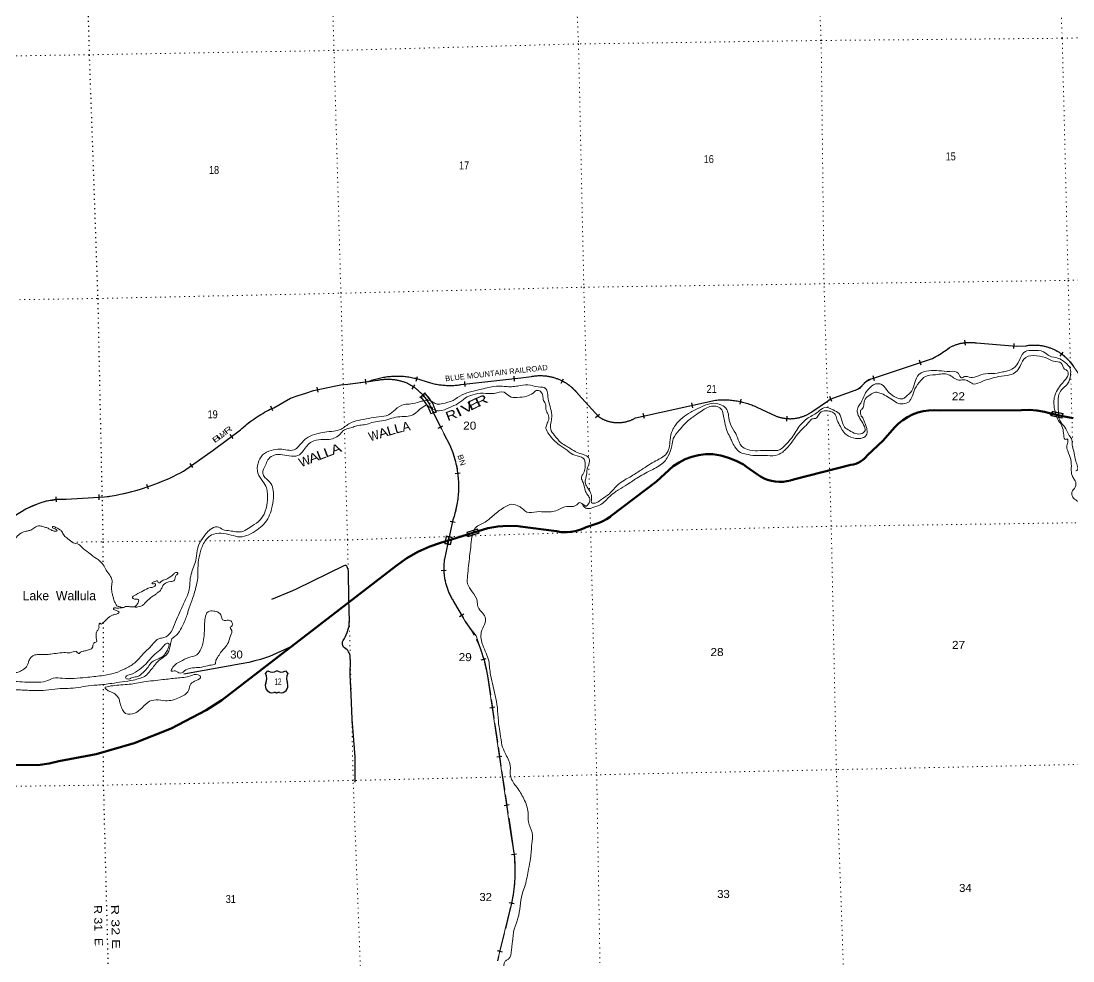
# Model space of a CAD drawing. Header units: feet. Extents: x 505285 to 763886, y -543582 to -353855.
# Drawn here: x 540899 to 563900, y -527841 to -507290 of the extents above; entities that cross this region are included whole.
import ezdxf
from ezdxf.enums import TextEntityAlignment as Align

# ---------------------------------------------------------------- set-up
doc = ezdxf.new("R2010")
doc.units = ezdxf.units.FT
doc.header["$LTSCALE"] = 70
doc.header["$PDMODE"] = 32
doc.header["$PDSIZE"] = 35
doc.linetypes.add('DOTTED', pattern=[1.5, 0.3, -1.2])
doc.linetypes.add('LONG_DASHED', pattern=[7.5, 6, -1.5])
for name, color, linetype, lineweight in [('16', 7, 'Continuous', 25), ('20', 7, 'Continuous', 70), ('29', 7, 'Continuous', 25), ('34', 7, 'Continuous', 25), ('39', 7, 'Continuous', 13), ('57', 7, 'Continuous', 13), ('6', 7, 'DOTTED', 25), ('63', 7, 'Continuous', 25), ('7', 7, 'DOTTED', 13)]:
    doc.layers.add(name, color=color, linetype=linetype, lineweight=lineweight)
doc.layers.add('41', color=7, linetype='Continuous')
doc.layers.add('55', color=7, linetype='Continuous')

msp = doc.modelspace()

# ---------------------------------------------------------------- linework, layer by layer
at = {"layer": '16'}
for p, q in [((546244.86, -521558.44), (546296.17, -521499.68)), ((546487.93, -521493.71), (546487.65, -521493.91)), ((546680.02, -521499.59), (546731.41, -521558.44))]:
    msp.add_line(p, q, dxfattribs=at)
for centre, radius, start, end in [((546051.88, -521669.07), 222.05, 332.97043, 29.75871), ((546387.25, -521342.02), 182.07, 239.97227, 303.45418), ((546589.03, -521342.52), 181.52, 236.33975, 300.08743), ((546589.02, -521342.02), 182.07, 236.54582, 236.59441), ((546924.38, -521669.07), 222.05, 150.24129, 207.02957), ((546391.07, -521823.97), 151.42, 159.09177, 283.81923), ((546585.19, -521823.97), 151.42, 256.18077, 20.90823)]:
    msp.add_arc(centre, radius, start, end, dxfattribs=at)
for centre, major_axis, start_param, end_param in [((546446.41, -522022.79), (-19.56, 51.67), 4.95877769, 6.28318531), ((546529.86, -522022.79), (19.56, 51.67), 0, 1.32637542)]:
    msp.add_ellipse(centre, major_axis=major_axis, ratio=0.929097, start_param=start_param, end_param=end_param, dxfattribs=at)
at = {"layer": '20'}
msp.add_lwpolyline([(540683.4, -523553.87), (541266, -523559.05), (541516.86, -523523.91), (541728, -523473.05), (542542, -523317.05), (543375.85, -523081.08), (544180.46, -522759.24), (544947.03, -522355.06), (545287, -522141.05), (549103, -519203.05), (549332.98, -519035.68), (549579.2, -518893.27), (549838.95, -518777.38), (550074, -518699.05), (550314.79, -518623.77), (550896, -518442.05), (551108.47, -518380.7), (551326.19, -518341.89), (551546.77, -518326.05), (551767.79, -518333.36), (551816, -518338.05), (552606, -518447.05), (552708.5, -518462.24), (552812.02, -518466.64), (552915.44, -518460.19), (553017.62, -518442.97), (553117.44, -518415.17), (553213.8, -518377.08), (553257, -518356.05), (553537, -518259.05), (553621.98, -518224.79), (553702.91, -518181.83), (553778.9, -518130.66), (553804, -518111.05), (554794, -517355.05), (555159, -517019.05), (555287.78, -516938.75), (555424.24, -516872.34), (555566.9, -516820.57), (555714.19, -516783.99), (555864.49, -516763.01), (556016.16, -516757.86), (556025, -516758.05), (556200.26, -516789.3), (556371.3, -516838.71), (556536.23, -516905.72), (556693.26, -516989.61), (556763, -517034.05), (556999, -517202.05), (557069.65, -517249.94), (557144.93, -517290.18), (557223.99, -517322.34), (557305.99, -517346.05), (557390.01, -517361.07), (557475.14, -517367.22), (557560.45, -517364.43), (557645, -517352.75), (557727.87, -517332.29), (557738, -517328.95), (557771.81, -517317.81), (557788, -517313.68), (559046, -516993.05), (559100.61, -516983.51), (559153.93, -516968.32), (559205.37, -516947.63), (559254.37, -516921.69), (559300.38, -516890.76), (559342.91, -516855.19), (559381.49, -516815.38), (559403, -516789.05), (559749, -516462.05), (560000, -516177.05), (560086.74, -516091.39), (560181.96, -516015.27), (560284.62, -515949.51), (560393.58, -515894.85), (560507.66, -515851.88), (560625.61, -515821.07), (560746.14, -515802.75), (560867.91, -515797.14), (560978, -515803.05), (562772, -515799.05), (562940.5, -515794.1), (563108.59, -515806.8), (563274.44, -515836.99), (563384, -515867.05), (563674.7, -515926.62), (563907.76, -515974.38)], dxfattribs=at)
at = {"layer": '29'}
for points in [[(546381, -519934.05), (546843, -519744.05), (546925, -519707.05), (547965.45, -519193.19), (547989, -519186.05), (548010.01, -519189.14), (548026.21, -519213.45), (548048, -519275.05), (548050.51, -519326.9), (548059, -519918.05), (548075, -520417.05)], [(548098.1, -521248.55), (548093.56, -521176.12), (548085.95, -521135.09), (548075.33, -521102.17), (548063.18, -521080.9), (548045.97, -521055.57), (548029.25, -521039.87), (547968.5, -520997.33), (547951.29, -520978.08), (547936.09, -520944.65), (547929.01, -520922.36), (547926.98, -520902.1), (547926.98, -520882.85), (547930.02, -520865.64), (547942.17, -520837.27), (547972.55, -520788.65), (547987.74, -520762.31), (548029.25, -520658.99), (548061.15, -520565.28), (548071.78, -520519.2), (548075.32, -520482.22), (548075, -520417.05)], [(546795, -520976.05), (546331.19, -521180.68), (546248.16, -521211.06), (546134.75, -521249.56), (546013.24, -521279.94), (545879.59, -521312.37), (545709.48, -521344.77), (544457.96, -521567.63)], [(548098.1, -521248.55), (548091, -521589.05), (548113, -522014.05), (548133, -522552.05), (548197, -523377.05), (548195, -523932.05)]]:
    msp.add_lwpolyline(points, dxfattribs=at)
at = {"layer": '34'}
for p, q in [((561550.31, -514377.95), (561538.97, -514267.92)), ((562607.83, -514448.65), (562616.98, -514338.42)), ((563621.48, -514618.35), (563686.29, -514528.72)), ((560580.23, -514811.97), (560545.28, -514707.03)), ((548447.7, -515232.02), (548432.65, -515122.44)), ((549539.22, -515164.66), (549571.5, -515058.87)), ((550613.32, -515282.33), (550601.15, -515172.39)), ((551692.81, -515165.47), (551680.64, -515055.53)), ((552711.56, -515208.72), (552761.38, -515109.97)), ((559563.79, -515153.27), (559528.83, -515048.33)), ((547394.21, -515403.48), (547371.59, -515295.21)), ((555590.78, -515749.03), (555566.85, -515641.04)), ((556623.59, -515665.4), (556647.7, -515557.45)), ((558624.35, -515606.91), (558586.93, -515502.83)), ((546407.92, -515811.39), (546359.93, -515711.73)), ((553462.99, -515956.17), (553545.15, -515882.11)), ((554530.13, -515981.39), (554506.21, -515873.4)), ((557646.09, -516039), (557654.48, -515928.71)), ((545539.97, -516417.1), (545473.94, -516328.36)), ((544657.88, -517052.42), (544594.07, -516962.08)), ((543684.82, -517528.2), (543649.06, -517423.53)), ((541677.07, -517803.01), (541669.62, -517692.65)), ((542611.06, -517755.81), (542604.92, -517645.37))]:
    msp.add_line(p, q, dxfattribs=at)
at = {"layer": '34', "lineweight": 13}
for p, q in [((559522, -515108.05), (560789, -514686.05)), ((549523, -515101.05), (549854, -515202.05)), ((549632.91, -515513.78), (549725.55, -515421.83)), ((559264, -515297.05), (559320, -515229.05)), ((546424, -515745.05), (546791, -515540.05)), ((553085, -515453.05), (553524, -515940.05)), ((554334, -515970.05), (556085, -515582.05)), ((549856.55, -515878.98), (549980.7, -515838.66)), ((549901, -515832.05), (550273, -516562.05)), ((556990, -515734.05), (557413, -515930.05)), ((541886.24, -517742.55), (542722, -517696.05)), ((550343, -518193.05), (550155, -519054.05)), ((551588, -526726.05), (551315, -527841.05))]:
    msp.add_line(p, q, dxfattribs=at)
at = {"layer": '34'}
for points in [[(559540.26, -515100.82), (560788.57, -514685.04), (560828.04, -514665.42), (560866.89, -514644.98), (560905.42, -514623.85), (560943.95, -514602.16), (560981.82, -514579.68), (561019.11, -514556.63), (561056.42, -514533.02), (561093.06, -514508.62), (561129.13, -514483.64), (561165.1, -514457.87), (561200.3, -514431.63), (561202.41, -514430.12), (561216.22, -514422.5), (561230.09, -514415.26), (561244.09, -514408.26), (561258.26, -514401.37), (561272.52, -514394.84), (561286.83, -514388.58), (561301.31, -514382.45), (561315.88, -514376.66)], [(561315.9, -514376.66), (561330.52, -514371.16), (561345.35, -514365.85), (561360.17, -514360.86), (561375.07, -514356.02), (561390.15, -514351.51), (561405.2, -514347.31), (561420.38, -514343.35), (561435.57, -514339.59), (561450.94, -514336.15), (561466.24, -514332.95), (561481.72, -514330.06), (561497.13, -514327.42), (561512.66, -514325.01), (561528.18, -514322.92), (561543.74, -514321.12), (561559.31, -514319.52), (561574.98, -514318.27), (561590.66, -514317.23), (561606.32, -514316.5), (561621.98, -514315.98), (561637.67, -514315.85), (561653.36, -514315.94), (561668.98, -514316.26), (561684.66, -514316.87), (561700.31, -514317.79), (561716.02, -514318.99), (561731.61, -514320.36), (561747.22, -514322.13), (561762.75, -514324.16), (561778.3, -514326.37), (561787.62, -514327.88), (561789.58, -514325.92), (562669.01, -514398.95), (562879.88, -514387.96), (562897.46, -514385.09), (562915.07, -514382.63), (562932.74, -514380.47), (562950.54, -514378.5), (562968.31, -514376.95), (562986.02, -514375.72), (563003.87, -514374.67), (563021.7, -514374.04), (563039.46, -514373.73), (563057.38, -514373.7), (563075.15, -514374.02), (563092.96, -514374.53), (563110.84, -514375.44), (563128.56, -514376.7), (563146.34, -514378.25), (563164.04, -514380.02), (563181.82, -514382.19), (563199.43, -514384.61), (563217.11, -514387.42), (563234.61, -514390.47), (563252.17, -514393.83), (563269.58, -514397.51), (563286.94, -514401.52), (563304.24, -514405.75), (563321.5, -514410.39), (563338.69, -514415.26), (563355.73, -514420.45), (563372.71, -514425.88), (563389.55, -514431.74), (563406.33, -514437.81), (563422.93, -514444.12), (563439.5, -514450.75), (563455.91, -514457.72), (563472.27, -514465), (563488.45, -514472.42), (563504.49, -514480.28), (563520.36, -514488.37), (563536.17, -514496.69), (563551.72, -514505.25), (563567.22, -514514.24), (563582.54, -514523.35), (563597.61, -514532.83), (563612.6, -514542.41), (563627.46, -514552.44), (563642.02, -514562.62), (563656.43, -514573.03), (563670.78, -514583.76), (563684.76, -514594.76), (563698.66, -514605.88), (563712.31, -514617.36), (563725.89, -514629.05), (563739.09, -514640.91), (563752.13, -514653.12), (563764.99, -514665.45), (563777.69, -514678.01), (563790.01, -514690.85), (563802.27, -514703.91), (563810.82, -514713.32), (563835.6, -514741.68), (563859.6, -514770.46), (563883.11, -514799.65), (563906.44, -514829.28)], [(540738.55, -518114.93), (541003.7, -517958.9), (541292.39, -517831.29), (541455.3, -517779.37), (541663.65, -517744.9), (541886.2, -517741.46), (542721.89, -517694.96), (542808.97, -517682.81), (542895.32, -517668.72), (542981.47, -517653.14), (543067.98, -517636.51), (543153.73, -517617.93), (543238.79, -517597.95), (543324.21, -517576.88), (543408.86, -517553.9), (543492.82, -517529.48), (543577.07, -517503.52), (543660.14, -517476.17), (543743.06, -517447.85), (543825.72, -517417.53), (543907.18, -517385.83), (543988.44, -517352.66), (544069.07, -517318.55), (544149.44, -517282.44), (544228.67, -517245.48), (544307.63, -517206.52), (544385.48, -517166.7), (544450.42, -517132.12), (545097.35, -516675.16), (545695.29, -516230.21), (545729.76, -516198.32), (545764.8, -516167.35), (545800.41, -516136.97), (545836.57, -516106.81), (545873.27, -516077.61), (545910.32, -516049.19), (545947.95, -516020.97), (545986.1, -515993.71), (546024.62, -515967.23), (546063.88, -515941.16), (546103.29, -515916.04), (546143.07, -515891.32), (546183.59, -515867.38), (546224.27, -515844.39), (546265.5, -515822), (546306.9, -515800.18), (546349.03, -515779.15), (546391.14, -515758.87), (546423.5, -515744.07), (546790.54, -515539.05), (546958.99, -515479.47), (547127.78, -515424.12), (547297.6, -515371.63), (547365.72, -515350.99), (547748.78, -515270.98), (547888.85, -515244.96), (548046.87, -515231.96), (548496.37, -515170.23)], [(548496.37, -515170.23), (548509.66, -515165), (548537.3, -515154.58), (548565.3, -515144.76), (548593.21, -515135.31), (548621.28, -515126.35), (548649.69, -515118), (548678.2, -515109.97), (548706.73, -515102.64), (548735.4, -515095.79), (548764.32, -515089.22), (548793.29, -515083.35), (548822.21, -515078.02), (548851.39, -515072.97), (548880.61, -515068.61), (548909.8, -515064.78), (548939.29, -515061.4), (548968.6, -515058.6), (548997.99, -515056.12), (549027.59, -515054.3), (549056.99, -515053.06), (549086.53, -515052.3), (549116, -515051.91), (549145.67, -515052.18), (549175.1, -515052.87), (549204.72, -515054.2), (549234.1, -515055.96), (549263.63, -515058.2), (549292.97, -515061.02), (549322.29, -515064.38), (549351.54, -515068.11), (549380.82, -515072.54), (549410.02, -515077.34), (549439.04, -515082.71), (549467.99, -515088.47), (549496.81, -515094.97), (549521.65, -515100.84), (549522.68, -515099.81), (549854.3, -515201), (549880.45, -515208.12), (549906.62, -515214.62), (549932.92, -515220.66), (549959.45, -515226.45), (549985.99, -515231.59), (550012.52, -515236.25), (550039.28, -515240.66), (550066.05, -515244.42), (550092.8, -515247.69), (550119.82, -515250.56), (550146.67, -515252.9), (550173.61, -515254.94), (550200.7, -515256.39), (550227.62, -515257.3), (550254.68, -515257.76), (550281.66, -515257.87), (550308.81, -515257.41), (550335.75, -515256.56), (550362.85, -515255.1), (550389.73, -515253.27), (550416.74, -515250.98), (550443.58, -515248.17), (550470.39, -515244.87), (550497.15, -515241.23), (550517.85, -515237.96), (551827.86, -515092.96), (552059.82, -515059.97), (552077.9, -515056.7), (552095.99, -515053.87), (552114.13, -515051.34), (552132.42, -515049), (552150.68, -515047.1), (552168.89, -515045.52), (552187.23, -515044.14), (552205.57, -515043.18), (552223.86, -515042.56), (552242.3, -515042.21), (552260.59, -515042.23), (552278.92, -515042.45), (552297.33, -515043.08), (552315.59, -515044.07), (552333.91, -515045.36), (552352.17, -515046.87), (552370.5, -515048.8), (552388.67, -515050.98), (552406.91, -515053.57), (552424.97, -515056.41), (552443.1, -515059.55), (552461.08, -515063.05), (552479.02, -515066.87), (552496.89, -515070.93), (552514.74, -515075.4), (552532.52, -515080.11), (552550.15, -515085.17), (552567.72, -515090.46), (552585.16, -515096.19), (552602.52, -515102.15), (552619.72, -515108.35), (552636.88, -515114.89), (552653.89, -515121.78), (552670.85, -515129), (552687.63, -515136.35)], [(552687.63, -515136.35), (552704.27, -515144.16), (552720.74, -515152.21), (552737.16, -515160.49), (552753.3, -515169.04), (552769.42, -515178.02), (552785.34, -515187.14), (552801.02, -515196.62), (552816.61, -515206.23), (552832.07, -515216.29), (552847.24, -515226.52), (552862.24, -515236.98), (552877.2, -515247.78), (552891.78, -515258.86), (552906.28, -515270.06), (552920.52, -515281.64), (552934.71, -515293.44), (552948.49, -515305.41), (552962.13, -515317.74), (552975.58, -515330.2), (552988.86, -515342.93), (553001.77, -515355.92), (553014.6, -515369.15), (553027.16, -515382.53), (553039.44, -515396.19), (553051.42, -515410), (553063.24, -515424.05), (553074.87, -515438.25), (553085.84, -515452.35), (553524.72, -515939.22), (553535.72, -515946.57), (553546.93, -515953.71), (553558.26, -515960.66), (553569.76, -515967.52), (553581.35, -515974.09), (553593.01, -515980.44), (553604.83, -515986.69), (553616.75, -515992.65), (553628.73, -515998.37), (553640.91, -516003.95), (553653.09, -516009.25), (553665.36, -516014.43), (553677.79, -516019.35), (553690.23, -516024), (553702.8, -516028.46), (553715.39, -516032.75), (553728.15, -516036.78), (553740.86, -516040.61), (553753.75, -516044.18), (553766.6, -516047.54), (553779.59, -516050.7), (553792.56, -516053.6), (553805.62, -516056.27), (553818.68, -516058.76), (553831.86, -516060.96), (553845.06, -516062.99), (553858.26, -516064.73), (553871.48, -516066.32), (553884.75, -516067.56), (553898.05, -516068.64), (553911.3, -516069.51), (553924.61, -516070.14), (553937.92, -516070.5), (553951.31, -516070.61), (553964.61, -516070.59), (553977.96, -516070.23), (553991.26, -516069.65), (554004.59, -516068.91), (554017.81, -516067.9), (554031.14, -516066.61), (554044.38, -516065.16), (554057.57, -516063.4), (554070.74, -516061.53), (554083.95, -516059.32), (554097.02, -516056.92), (554110.04, -516054.31), (554123.12, -516051.47), (554136.04, -516048.33), (554148.94, -516045.08), (554161.78, -516041.52), (554174.65, -516037.78), (554187.3, -516033.81), (554199.96, -516029.56), (554212.52, -516025.17), (554225.05, -516020.57), (554237.41, -516015.66), (554249.81, -516010.59), (554262.04, -516005.33), (554274.17, -515999.81), (554286.16, -515994.1), (554298.11, -515988.17), (554309.97, -515982.1), (554321.67, -515975.73), (554333.25, -515969.23), (554333.55, -515969.03), (556084.82, -515580.97), (556114.63, -515577.98), (556144.29, -515575.69), (556174, -515573.92), (556203.91, -515572.47), (556233.73, -515571.71)], [(556233.73, -515571.71), (556263.43, -515571.47), (556293.33, -515571.58), (556323.15, -515572.37), (556352.84, -515573.68), (556382.76, -515575.49), (556412.39, -515577.85), (556442.06, -515580.54), (556471.8, -515583.91), (556501.26, -515587.84), (556530.77, -515592.27), (556560.13, -515597.06), (556589.58, -515602.52), (556618.72, -515608.37), (556647.94, -515614.89), (556676.85, -515621.8), (556705.82, -515629.2), (556734.5, -515637.16), (556763.06, -515645.64), (556791.48, -515654.49), (556819.82, -515664.02), (556848.02, -515673.92), (556875.93, -515684.37), (556903.71, -515695.16), (556931.22, -515706.68), (556958.59, -515718.55), (556985.67, -515730.81), (556990.46, -515733.06), (557413.42, -515929.04), (557427.11, -515934.19), (557440.88, -515939), (557454.74, -515943.58), (557468.74, -515948.04), (557482.76, -515952.15), (557496.82, -515955.99), (557511.01, -515959.72), (557525.23, -515963.09), (557539.47, -515966.21), (557553.88, -515969.11), (557568.23, -515971.72), (557582.63, -515974.18), (557597.15, -515976.33), (557611.6, -515978.17), (557626.14, -515979.79), (557640.67, -515981.22), (557655.31, -515982.33), (557669.86, -515983.23), (557684.52, -515983.82), (557699.09, -515984.19), (557713.75, -515984.31), (557728.35, -515984.16), (557742.96, -515983.73), (557757.55, -515983.12), (557772.18, -515982.16), (557786.78, -515981.02), (557801.33, -515979.58), (557815.85, -515977.96), (557830.34, -515975.97), (557844.81, -515973.79), (557859.18, -515971.38), (557873.56, -515968.73), (557887.88, -515965.77), (557902.22, -515962.54), (557916.42, -515959.18), (557930.58, -515955.45), (557944.65, -515951.5), (557958.7, -515947.36), (557972.57, -515942.98), (557986.5, -515938.26), (558000.29, -515933.39), (558013.93, -515928.2), (558027.53, -515922.9), (558041.09, -515917.23), (558054.45, -515911.4), (558067.71, -515905.35), (558080.97, -515899.03), (558093.99, -515892.44), (558106.96, -515885.73), (558119.79, -515878.7), (558132.59, -515871.49), (558145.12, -515864.07), (558157.57, -515856.37), (558169.9, -515848.52), (558182.13, -515840.46), (558188.37, -515836.15), (558531.37, -515603.15), (558590.48, -515561.07), (559138.72, -515363.99), (559141.74, -515363.48)]]:
    msp.add_lwpolyline(points, dxfattribs=at)
at = {"layer": '34', "lineweight": 13}
for points in [[(561790, -514327.05), (562669, -514400.05), (562880, -514389.05)], [(547366, -515352.05), (547749, -515272.05), (547889, -515246.05), (548047, -515233.05), (548695, -515144.05)], [(550518, -515239.05), (551828, -515094.05), (552060, -515061.05)], [(558189, -515837.05), (558532, -515604.05), (558591, -515562.05), (559139, -515365.05)], [(544451, -517133.05), (545098, -516676.05), (545696, -516231.05)], [(550356, -519980.05), (550639, -520462.05), (550850, -520733.05)], [(551100, -521605.05), (551612, -525066.05), (551679, -525516.05)]]:
    msp.add_lwpolyline(points, dxfattribs=at)
for centre, radius, start, end in [((559678.73, -512419.92), 2523.49, 296.10216, 307.15916), ((561640.97, -515214.37), 897.45, 80.5707, 119.2105), ((563050.12, -515395.36), 1020.59, 41.87959, 99.59522), ((562198.5, -516138.69), 2150.94, 22.68807, 41.47837), ((549117.85, -516744.25), 1691.21, 76.17416, 111.79407), ((548915.44, -516216.18), 1094.92, 66.90098, 101.40322), ((548849.71, -516210.84), 1117.45, 19.81487, 63.87721), ((550270.24, -513708.71), 1550.27, 254.42506, 279.19615), ((552252.5, -516093.77), 1050.52, 37.58347, 100.55892), ((559559.35, -515402.39), 296.7, 95.48214, 143.77333), ((550248.1, -525140.31), 10203.75, 106.40679, 109.8042), ((548992.89, -516156.81), 1037.78, 17.8435, 45.11018), ((559105.53, -515154.62), 213.07, 279.03886, 318.05339), ((548992.89, -516156.81), 907.78, 17.84351, 45.11019), ((556265.07, -517280.1), 1707.57, 64.87842, 96.05324), ((547531.19, -518191.8), 2685.61, 114.34737, 133.10538), ((557712.65, -515146.38), 839, 249.07444, 304.59363), ((553953, -515307.08), 764.65, 235.87221, 299.88558), ((548229.67, -517466.75), 2234.65, 341.03335, 23.88173), ((542055.6, -512713.09), 5027.32, 277.61727, 298.45548), ((551495.66, -519247.86), 1354.59, 171.77418, 212.71939), ((545857.54, -522636.21), 5342.91, 11.1277, 20.86721), ((548370.09, -525875.62), 3328.39, 345.19633, 6.20182)]:
    msp.add_arc(centre, radius, start, end, dxfattribs=at)
at = {"layer": '34'}
for centre, radius, start, end in [((559691.52, -515613.46), 533.91, 105.92795, 136.07036), ((558965.11, -514949.84), 450.4, 293.12484, 319.38297)]:
    msp.add_arc(centre, radius, start, end, dxfattribs=at)
at = {"layer": '34', "linetype": 'DOTTED', "lineweight": 100}
msp.add_arc((548992.89, -516156.81), 975.01, 17.84353, 45.11021, dxfattribs=at)
at = {"layer": '34', "lineweight": 13}
msp.add_spline([(540572.13, -518241.14), (541292.79, -517832.31), (541886.24, -517742.55)], degree=3, dxfattribs=at)
at = {"layer": '39'}
for points in [[(553372.22, -517752.16), (553376.27, -517822.33), (553454.71, -517828.06), (553573.21, -517762.31), (553763.87, -517624.15), (553952.78, -517425.78), (554246.38, -517238.39), (554467.11, -517099.34), (554782.59, -516905.29), (555010.82, -516747.94), (555069.49, -516625.71), (555090.37, -516446.34), (555140.57, -516240), (555207.55, -516127.57), (555542.4, -515840.55), (555766.02, -515731.55), (555986.44, -515650.75), (556216.32, -515688.17), (556329.46, -515783.26), (556371.52, -515918.6), (556409.03, -516104.28), (556525.26, -516305.72), (556598.86, -516490.34), (556651.78, -516585.19), (556780.39, -516659.74), (557005.9, -516685.24), (557270.65, -516679.46), (557496.83, -516658.75), (557594.76, -516575.53), (557725.15, -516435.12), (557907.96, -516164.63), (558110.96, -515967.85), (558225.46, -515902.22), (558331.82, -515832.82), (558451.75, -515746.94), (558659.8, -515793.04), (558786.57, -515873.67), (558853.69, -516042.41), (558905.48, -516167.42), (559012.03, -516242.62), (559148.48, -516310.91), (559288.84, -516306.78), (559355.27, -516244.57), (559323.58, -516120.98), (559243.25, -515980.74), (559184.91, -515837.85), (559205.65, -515722.76), (559261.53, -515642.79), (559350.36, -515453.39), (559431.25, -515336.53), (559582.57, -515225.63), (559717.38, -515237.73), (559820.79, -515343.14), (559907.87, -515439), (560087.42, -515540.16), (560182.01, -515549.43), (560241.12, -515511.54), (560373.57, -515373.08), (560442.69, -515196.31), (560533.76, -515014.88), (560746.22, -514936.33), (560970.98, -514935.74), (561206.23, -514950.91), (561396.18, -514995.54), (561465.26, -515093.93), (561528.61, -515063.95), (561663.66, -515084.08), (561833.12, -515044.95), (562044.45, -514996.55), (562240.9, -514988.77), (562364.58, -514963.04), (562470.22, -514937.84), (562640.22, -514848.48), (562743.43, -514670.71), (562859.26, -514512.65), (563021.22, -514491.82), (563256.93, -514523.05), (563390.01, -514613.53), (563569.99, -514660.46), (563729.37, -514758.2), (563839.61, -514891.53), (563845.64, -515029.94), (563782.94, -515220.57), (563693.21, -515309.58), (563609.78, -515408.44), (563577.16, -515598.19), (563581.97, -515833.04), (563583.89, -515849.6)], [(563514.69, -515838), (563509.32, -515819.1), (563484.72, -515663.17), (563492.73, -515524.35), (563542.91, -515386.3), (563631.36, -515253.15), (563710.89, -515158.42), (563793.27, -515023.44), (563778.79, -514939.51), (563715.4, -514899.2), (563643.44, -514770.77), (563477.67, -514729.45), (563355.61, -514672.79), (563100.91, -514609.98), (562869.06, -514642.91), (562742.31, -514839.45), (562649.56, -514962.69), (562522.97, -515026.66), (562273.19, -515064.14), (562087.99, -515113.77), (561912.99, -515169.13), (561736.04, -515226.55), (561636.38, -515181.28), (561536.73, -515136.01), (561408.39, -515139.79), (561178.19, -515022.03), (560897.23, -515022.27), (560657.82, -515071.48), (560575.7, -515146.2), (560444.71, -515334.83), (560381.31, -515501.39), (560320.46, -515617.66)], [(549702.77, -515595.04), (549841.36, -515584.68), (549912.81, -515628.56), (549996.13, -515664.27), (550114.26, -515654.77), (550345, -515583.71), (550542.2, -515463.43), (550752.89, -515392.96), (551091.62, -515308.69), (551363.46, -515270.56), (551496.21, -515280.72), (551620.77, -515285.09), (551756.83, -515271.04), (551982.9, -515246.32), (552208.94, -515289.88), (552370.41, -515321.28), (552407.35, -515418.61), (552434.48, -515592.55), (552479.54, -515761.94), (552503.06, -515950.04), (552484.79, -516081.13), (552480.68, -516215.81), (552564.85, -516349.91), (552707.99, -516510.39), (552826.56, -516585.23), (552924.62, -516644.61), (553043.14, -516717.45), (553197.11, -516767.15), (553307.49, -516836.2), (553322.9, -516952.24), (553276.68, -517088.16), (553266.31, -517215), (553234.12, -517350.51), (553261.22, -517454.16), (553320.1, -517546.82), (553369.37, -517653.83), (553372.22, -517752.16)], [(552094.48, -515425.8), (551957.98, -515494.09), (551747.96, -515518.34), (551578.7, -515495.2), (551459.72, -515406.31), (551243.68, -515430.74), (551002.76, -515427.79), (550774.98, -515462.61), (550618.43, -515531.48), (550453.43, -515654.83), (550273.17, -515736.46), (550038.6, -515813.65), (549761.51, -515681.8)], [(557553.28, -516713.53), (557400.25, -516788.12), (557155.37, -516787.29), (556946.77, -516791.42), (556757.23, -516760.84), (556633.81, -516726.31), (556507.76, -516601.48), (556443.99, -516478.83), (556399.02, -516381.74), (556332.72, -516241.09), (556289.61, -516069.63), (556261.35, -515925.85), (556219.29, -515790.52), (556120.94, -515721.11), (555996.27, -515712.72), (555745.04, -515838.61), (555587.66, -515947.68), (555399.7, -516109.87), (555291.02, -516237.59), (555159.85, -516420.2), (555128.3, -516577.78), (555040.82, -516813.34), (554967.65, -516919.93), (554713.82, -517094.09), (554397.64, -517264.07), (554155.37, -517421.83), (553966.07, -517537.86), (553771.69, -517686.18), (553574.06, -517860.7), (553401.41, -517928.04), (553269.48, -517945.98), (553193.54, -517887.96), (553182.58, -517856.15), (553243.9, -517894.52), (553306.79, -517848.48), (553336.42, -517763.25), (553303.72, -517673.84), (553242.65, -517575.21), (553190.76, -517377.9), (553151.93, -517284.64), (553181.63, -517201.43), (553230.56, -517089.52), (553232.9, -516962.92), (553220.54, -516882.95), (553154.69, -516826.64), (552964.27, -516765.96), (552837.21, -516675.3), (552667.1, -516553.77), (552551.9, -516456.74), (552443.78, -516327.36), (552377.77, -516196.75), (552393.37, -516111.93), (552436.4, -516004.22), (552423.17, -515894.14), (552377.91, -515787.02), (552372.76, -515678.72), (552323.96, -515587.76), (552306.83, -515481.82), (552268.29, -515398.6), (552193.05, -515364.66), (552094.48, -515425.8)], [(560320.46, -515617.66), (560189.23, -515659.68), (560088.62, -515650.59), (559951.88, -515572.27), (559812.84, -515483.97), (559678.63, -515423.65), (559585.81, -515406.29), (559468.96, -515459.94), (559355.45, -515559.68), (559325.15, -515691.13), (559285.49, -515776.65), (559260.21, -515797.31)], [(540641.38, -521733.54), (540761.71, -521728.25), (540978.92, -521743.95), (541225.79, -521744.72), (541440, -521726.37), (541604.69, -521661.28), (541809.34, -521659.27), (542316.6, -521642.34), (542660.68, -521604.1), (542959.95, -521543.08), (543174.01, -521450.42), (543377.17, -521327.96), (543591.39, -521102.73), (543761.12, -520935.06), (543923.48, -520789.69), (544025.28, -520770.63), (544180.13, -520643.56), (544278.17, -520425.77), (544362.75, -520228.47), (544481.74, -519971.9), (544576.83, -519722.07), (544595.01, -519518.68), (544632.05, -519342.85), (544729.53, -519036.71), (544763.1, -518810.78), (544863.55, -518606.98), (545036.42, -518409.08), (545187.13, -518346.41), (545315.32, -518406.91), (545464.7, -518436.65), (545595.74, -518456.9), (545752.03, -518448.29), (545902.04, -518361.53), (546090.93, -518231.45), (546212.65, -518069.2), (546283.69, -517820.07), (546286, -517623.18), (546264.22, -517495.28), (546187.95, -517356.93), (546080.38, -517177.33), (546081.99, -516956.35), (546181.14, -516776.69), (546366.89, -516676.83), (546564.82, -516650.92), (546725.94, -516670.29), (546870.37, -516668.05), (546970.43, -516588.78), (547135.97, -516415.2), (547314.11, -516329.62), (547539.42, -516278.81), (547735.41, -516254.97), (547896.72, -516212.07), (548095.64, -516081.69), (548270.52, -516022.32), (548500.02, -515977.41), (548719.72, -515940.82), (548931.34, -515902.46), (549080.53, -515787.61), (549281.92, -515673.23), (549420.04, -515661.13), (549615.39, -515615.21), (549702.77, -515595.04)], [(549761.51, -515681.8), (549629.96, -515771.44), (549500.71, -515881.69), (549361.62, -515929.97), (549185.34, -515941.18), (549007.69, -515974.53), (548832.57, -516025.87), (548646.67, -516051.42), (548495.38, -516094.03), (548373.76, -516121.71), (548239.76, -516137.7), (548132.52, -516177.01), (547930.09, -516255.27), (547883.6, -516312.87), (547773.64, -516396.45), (547636.38, -516438.64), (547451.78, -516440.06), (547256.5, -516487.98), (547154.67, -516575.33), (547069.59, -516686.29), (546989.82, -516772.99), (546812.06, -516802.32), (546436.15, -516781.24), (546314.04, -516861.15), (546256.97, -516969.28), (546204.21, -517087.32), (546186.83, -517180.22), (546233.51, -517267.22), (546361.8, -517400.02), (546414.7, -517563.16), (546417.01, -517711.71), (546377.89, -517953.88), (546316.73, -518128.4), (546201.13, -518294.49), (546064.15, -518415.01), (545880.58, -518520.83), (545681.28, -518568.87), (545493.45, -518528.2), (545277.61, -518490.36), (545063.92, -518526.77), (544892.65, -518710.56), (544805.28, -518950.13), (544770.23, -519194.18), (544762.11, -519467.57), (544723.88, -519671.55), (544639.57, -519947.17), (544556.09, -520182.61), (544530.52, -520269.72), (544431.18, -520511.65), (544337.59, -520675.08), (544257.47, -520749.74), (544196.71, -520799.73), (544182.07, -520848.36), (544159.09, -520955.49), (544128.2, -521066.86), (544082.35, -521146.54), (544003.78, -521205.09), (543887.97, -521294.86), (543798.88, -521405.93), (543721.29, -521498.59), (543620.05, -521606.01), (543515.12, -521655.29), (543353.86, -521700.2), (543108.15, -521739.57), (542884.32, -521772.26), (542562.3, -521809.85), (542314.06, -521831.21), (542092.41, -521869.87), (541874.01, -521882.32), (541637.57, -521895.3), (541378.21, -521930.58)], [(559345, -516386.03), (559279.78, -516409.47), (559195.8, -516419.98), (558993.47, -516363.67), (558890.76, -516282.33), (558814.84, -516156.03), (558746.71, -516021.46), (558711.36, -515910.02), (558645.21, -515843.68), (558536, -515814.76), (558398.16, -515836.89), (558333.92, -515905.06), (558271.79, -515977.18), (558203.9, -515989.22), (558144.13, -516038.62)], [(559288.65, -515946.16), (559283, -515946.05), (559278, -515944.05), (559275, -515938.05), (559269, -515923.05), (559263, -515900.05), (559255, -515868.05), (559253, -515844.05), (559253, -515827.05), (559253, -515811.05), (559254, -515804.05), (559257, -515799.05), (559260.21, -515797.31)], [(568985.24, -523109.36), (568857.24, -522986.59), (568780.43, -522898.47), (568671.12, -522797.25), (568570.45, -522786.15), (568418.61, -522878.99), (568219.14, -522921.01), (568085.53, -522812.47), (567875.5, -522698.14), (567672.12, -522605.71), (567522.1, -522553.88), (567412.6, -522514.93), (567264.82, -522471.07), (567164.43, -522331.42), (567148.88, -522279.66), (567151.84, -522243.42), (567187.12, -522214.27), (567177.81, -522170.35), (567140.2, -522119.24), (567126.16, -521981.07), (567028.9, -521811.21), (566927.09, -521691.69), (566791.31, -521577.18), (566628.35, -521425.32), (566456.3, -521305.85), (566344.75, -521196.66), (566278.83, -520999.77), (566261.47, -520885.79), (566273.35, -520811.13), (566276.16, -520700.59), (566158.31, -520581.54), (566020.87, -520479.13), (565901.45, -520444.48), (565790.55, -520357.37), (565715.04, -520245.11), (565689.37, -520121.34), (565725.62, -519987.71), (565744.71, -519884.72), (565705.06, -519763.37), (565621.04, -519703.58), (565517.55, -519664.45), (565388.77, -519583.88), (565206.13, -519376.36), (565001.61, -519175.51), (564835.68, -518921.3), (564706.23, -518748.36), (564486.21, -518359.17), (564352.63, -518182.34), (564190.33, -517984.26), (564014.35, -517798.64), (563911.7, -517719.31), (563877.46, -517646), (563881.44, -517575.59), (563931.77, -517511.85), (563959.83, -517372.44), (563927.89, -517309.11), (563881.44, -517230.14), (563864.63, -517065.94), (563851.19, -516879.55), (563785.5, -516690.68), (563768.08, -516574.7), (563791, -516465.57), (563775.86, -516427.86), (563759.99, -516434.35), (563683.63, -516223.7), (563554.02, -515976.46), (563513.79, -515835.51)], [(563583.89, -515849.6), (563600.73, -515995.17), (563674.29, -516109.49), (563762.3, -516237.45), (563815.75, -516350.36), (563865.92, -516419.18), (563883.92, -516555.23), (563929.32, -516736.66), (563960.46, -516910.48), (563982.51, -517116.7), (563964.69, -517125.26)], [(557553.28, -516713.53), (557631, -516643.05), (557769, -516478.05), (557858, -516352.05), (557972, -516221.05), (558048, -516147.05), (558110, -516078.05), (558144.13, -516038.62)], [(559288.65, -515946.16), (559296.46, -515947.04), (559299.86, -515957.42)], [(559299.86, -515957.42), (559310, -515980.05), (559324, -516018.05), (559345, -516063.05), (559363, -516112.05), (559390, -516201.05), (559400, -516257.05), (559392, -516325.05), (559370, -516358.05), (559345, -516386.03)], [(553178.39, -517850.25), (553117.24, -517817.9), (553024.86, -517884.89), (552836.72, -517902.48), (552660.12, -517971.94), (552382.68, -518024.29), (552179.8, -518018.2), (551957.22, -518024.75), (551881.22, -517964.72), (551789.06, -517901.16), (551629.19, -517855.65), (551456.66, -517927), (551234.73, -518094.21), (551016.88, -518263.3), (550854.84, -518350.41), (550769.12, -518537.25)], [(540694.42, -518663.33), (540777.13, -518596.63), (540874.71, -518501.37), (540939.95, -518467.32), (541033.5, -518440.47), (541111.17, -518420.1), (541197.89, -518365.33), (541249.21, -518335.71), (541313.26, -518329.81), (541396.11, -518349.46), (541471.07, -518373.37), (541542.36, -518409.43), (541601.38, -518437.82), (541649.74, -518444.43), (541689.61, -518435.22), (541683.07, -518417.34), (541668.74, -518407.72), (541623.93, -518384.94), (541585.31, -518368), (541586.79, -518349.88), (541612.74, -518345.1), (541655.31, -518359.91), (541734.8, -518401.76), (541792.4, -518450.28), (541839.08, -518537.28), (541925.46, -518609.05), (542040.37, -518696.05), (542159.9, -518734.71), (542248.52, -518814.45), (542347.04, -518889.88), (542472.33, -518988.62), (542630.23, -519104.49), (542717.66, -519212.38), (542776.95, -519319.09), (542856.53, -519433.24), (542889.41, -519528.68), (542883.66, -519607.18), (542877.97, -519687.68), (542891.37, -519803.78), (542911.69, -519881.51), (542927.6, -519945.31), (542964.07, -520026.58), (542993.55, -520073.92), (543054.4, -520096.23), (543131.12, -520112.05), (543137.14, -520111.87), (543107.18, -520116.77), (543039.18, -520124.8), (542985.03, -520126.39), (542926.88, -520128.1), (542919.39, -520146.4), (542941.97, -520163.81), (543019.16, -520195.68), (543043.8, -520215.04), (543012.59, -520246.09), (542929.02, -520270.64), (542871.51, -520294.42), (542808.45, -520334.44), (542751.87, -520390.33), (542714.76, -520425.57), (542677.71, -520462.81), (542649.93, -520473.67), (542629.41, -520458.2), (542621.39, -520458.44), (542604.21, -520489.07), (542602.3, -520561.43), (542565.95, -520622.75), (542541.4, -520675.69), (542543.44, -520745.93), (542549.66, -520822.07), (542552.83, -520862.14), (542507.24, -520881.56), (542472.78, -520938.81), (542456.42, -520997.54), (542373.37, -521040.15), (542325.59, -521053.6), (542255.76, -521067.71), (542202.2, -521089.37), (542166.92, -521118.53), (542146.69, -521113.09), (542111.5, -521075.97), (542013.65, -521092.91), (541873.34, -521099.04), (541707.08, -521109.96), (541547.13, -521130.73), (541435.01, -521140.05), (541318.54, -521137.45), (541202.52, -521150.91), (541147.08, -521176.64), (541092.62, -521236.49), (541071.73, -521277.27), (541047.7, -521348.27), (541017.37, -521409.42), (540960.67, -521461.3), (540857.97, -521518.55), (540762.31, -521541.45)], [(550769.12, -518537.25), (550758.92, -518572.15), (550731.24, -518793.89), (550708.82, -518989.37), (550682.92, -519203.03), (550665.15, -519420.47), (550664.2, -519595.23), (550765.53, -519766.98), (550871.67, -519966.71), (550885.31, -520090.83), (551010.58, -520257.87), (551048.6, -520323.03), (550963.85, -520652.9), (550996.25, -520939.15), (551124.58, -521280.83), (551165.52, -521584.91), (551219.16, -521842.42), (551219.74, -521856.23)], [(543137.26, -520111.81), (543182.79, -520094.46), (543261, -520092.16), (543337.49, -520099.96), (543387.39, -520090.45), (543440.13, -520040.7), (543461.19, -520005.94), (543471.83, -519957.42), (543461.28, -519939.66), (543378.65, -519928.03), (543333.72, -519901.23), (543408, -519832.77), (543570.1, -519747.66), (543728.65, -519678.73), (543837.42, -519623.31), (543830.53, -519593.38), (543798.45, -519594.33), (543762.12, -519587.36), (543775.63, -519568.89), (543833.08, -519543.1), (543882.92, -519531.59), (543891.59, -519553.43), (543910.33, -519576.98), (543953.69, -519549.59), (544066.59, -519498.07), (544115.96, -519470.51), (544181.03, -519430.43), (544241.73, -519378.44), (544290.93, -519344.85), (544325.6, -519363.92), (544294.8, -519409.01), (544270.31, -519463.96), (544251.77, -519516.72), (544172.38, -519547.18), (544025.45, -519601.71), (543983.25, -519669.23), (543945.19, -519740.64), (543882.42, -519790.69), (543833.46, -519832.3), (543756.59, -519880.76), (543691.99, -519936.89), (543643.03, -519978.5), (543588.57, -520038.34), (543517.67, -520084.61), (543453.85, -520098.54), (543413.86, -520103.73), (543373.64, -520100.9), (543341.78, -520100.04)], [(545136.13, -521358.56), (544978, -521385.05), (544812, -521421.05), (544502, -521478.05), (544380.99, -521547.48), (544326.26, -521529), (544269.24, -521500.55), (544185.02, -521503.03), (544220.68, -521417.63), (544385.56, -521290.26), (544561.75, -521206.75), (544740.59, -521145.25), (544837.06, -521011.87), (544874.08, -520904.33), (544901.21, -520732.81), (544912.44, -520497.5), (544926.11, -520346.46), (544990.27, -520205.99), (545112.24, -520190.35), (545215.5, -520221.46), (545277.81, -520293.94), (545306.5, -520383.47), (545409.12, -520392.51), (545504.29, -520421.84), (545499.36, -520528.43), (545471.64, -520541.3), (545505.94, -520616.61), (545492.23, -520697.35), (545446.23, -520841.31), (545375.65, -520967.91), (545263.08, -521099.76), (545195.93, -521206.17), (545156.21, -521289.69), (545151.47, -521334.01), (545138.19, -521360.51)], [(543180.01, -521657.12), (543187.22, -521628.79), (543300.06, -521575.26), (543489.53, -521465.24), (543591.47, -521381.91), (543719.85, -521241.56), (543862.33, -521102.8), (544001.08, -520974.19), (544093.11, -520895.17), (544127.38, -520900.18), (544121.8, -520984.7), (544074.76, -521092.53), (543963.61, -521204.26), (543880.5, -521244.86), (543761.88, -521306.6), (543676.85, -521419.56), (543567.71, -521531.23), (543453.85, -521618.93), (543332.12, -521642.6), (543222.7, -521675.94), (543202.24, -521662.49)], [(542740.21, -521854.83), (542903.82, -521821.9), (543266.19, -521791.15), (543585.86, -521741.58), (543999.77, -521689.24), (544305.87, -521656.13), (544603.49, -521607.21), (544773.41, -521584.14), (544824.76, -521624.8), (544728.89, -521709.97), (544612.57, -521781.68), (544560.56, -521925.81), (544366.41, -522082.15), (544059.36, -522151.44), (543852.06, -522131.42), (543669.04, -522187.02), (543505.09, -522346.49), (543386.81, -522420.27), (543186.41, -522430.18), (543149.32, -522397.13), (543094.1, -522292.3), (543060.87, -522184.82), (543034.19, -522095.23), (542982.13, -522030.48), (542908.31, -521976.42), (542843.33, -521950.21), (542769.86, -521908.18), (542738.73, -521872.95), (542738.27, -521856.89)], [(551410.2, -523123.81), (551377, -522878.05), (551343, -522662.05), (551321, -522369.05), (551283, -522102.05), (551219.16, -521842.42)], [(540644.72, -521898.99), (540847, -521914.05), (541158, -521927.05), (541380, -521929.05)], [(551410.2, -523123.81), (551484.17, -523296.77), (551594.36, -523566.68), (551605.6, -523815.4), (551738.63, -524042.45), (551894.42, -524292.94), (551985.55, -524597.56), (551995.5, -524802.12), (552072.45, -525032.84), (552067.64, -525282.03), (552040.64, -525596.14), (551995.38, -525834.47), (551921.24, -526184.11), (551854.71, -526380.89), (551812.16, -526643.24), (551765.65, -526907.71), (551684.24, -527145.09), (551644.15, -527423.44), (551627.42, -527538.41), (551583.82, -527764.64), (551545.99, -527810.93)], [(551548.36, -527807.71), (551488.66, -527846.51), (551462.76, -528060.17), (551426.57, -528334.38), (551430.97, -528555.18), (551510.35, -528731.6), (551552.92, -528953.28), (551568.69, -529219.94), (551683.18, -529499.76), (551771.14, -529764.3), (551790.83, -529958.54), (551926.68, -530213.63), (552043.09, -530421.1), (552144.99, -530612.92), (552269.71, -530830.18), (552429.24, -531002.23), (552561.08, -531118.86), (552735.05, -531304.54), (552879.38, -531436.87), (552895.28, -531503.24)]]:
    msp.add_spline(points, degree=3, dxfattribs=at)
at = {"layer": '55'}
for p in [(563426.53, -515899.89), (550668.61, -518542.03)]:
    msp.add_point(p, dxfattribs=at)
at = {"layer": '57'}
for p, q in [((563421.4, -515924.36), (563442.93, -515821.59)), ((563442.93, -515821.59), (563687.62, -515872.84)), ((563687.62, -515872.84), (563666.09, -515975.61)), ((563421.4, -515924.36), (563666.09, -515975.61)), ((550644.17, -518465.86), (550882.23, -518389.5)), ((550882.23, -518389.5), (550914.3, -518489.48)), ((550198.7, -518547.37), (550162.87, -518719.1)), ((550198.18, -518547.26), (550325.96, -518573.92)), ((550325.96, -518573.92), (550290.13, -518745.65)), ((550676.24, -518565.84), (550644.17, -518465.86)), ((550676.24, -518565.84), (550914.3, -518489.48)), ((550162.35, -518718.99), (550290.13, -518745.65))]:
    msp.add_line(p, q, dxfattribs=at)
at = {"layer": '57', "lineweight": 25}
for points in [[(563678.14, -515879.03), (563449.12, -515831.06), (563430.87, -515918.16), (563659.89, -515966.13)], [(550877.05, -518399.55), (550654.22, -518471.03), (550681.41, -518555.78), (550904.24, -518484.3)], [(550204.9, -518556.83), (550254.25, -518567.13), (550220.24, -518722.89), (550172.34, -518712.89)], [(550269.92, -518570.4), (550316.49, -518580.12), (550283.92, -518736.18), (550235.91, -518726.16)]]:
    msp.add_lwpolyline(points, close=True, dxfattribs=at)
at = {"layer": '6'}
msp.add_line((542692.69, -520444.05), (542694.44, -521599.06), dxfattribs=at)
for points in [[(542107.39, -497139.67), (542101.27, -497366.58), (542249.29, -502670.55), (542388.79, -508026.98), (542575.67, -513355.92), (542690.01, -518674.93), (542690.77, -519176.04)], [(542694.74, -521796.02), (542698.07, -523997.07), (542832.15, -529166.88), (542955.42, -534586.05), (543090.36, -539854.25), (543188.02, -542594.91)]]:
    msp.add_lwpolyline(points, dxfattribs=at)
at = {"layer": '63'}
for p, q in [((549449.77, -515335.48), (549511.84, -515243.93)), ((550023.41, -516190.1), (550121.96, -516139.88)), ((550389.78, -517184.34), (550499.5, -517170.27)), ((550281.75, -518222.78), (550389.81, -518246.37)), ((550086.07, -519302.3), (550196.59, -519297.72)), ((550487.48, -520309.64), (550582.86, -520253.64)), ((550960.66, -521255.7), (551067.38, -521226.59)), ((551149.25, -522303.53), (551258.67, -522287.34)), ((551305.56, -523378.01), (551414.98, -523361.83)), ((551465.05, -524438.3), (551574.47, -524422.11)), ((551621.78, -525512.77), (551731.19, -525496.48)), ((551572.83, -526559.2), (551680.84, -526583.03)), ((551313.26, -527612.2), (551420.7, -527638.51))]:
    msp.add_line(p, q, dxfattribs=at)
at = {"layer": '63', "lineweight": 13}
for p, q in [((549644.6, -515513.43), (549725.51, -515433.13)), ((549970.61, -515833.52), (549862.18, -515868.74))]:
    msp.add_line(p, q, dxfattribs=at)
at = {"layer": '63', "linetype": 'LONG_DASHED'}
for points in [[(548496.39, -515170.23), (548694.76, -515142.98), (548698.69, -515141.81), (548708.32, -515139.86), (548727.15, -515136.45), (548745.94, -515133.38), (548764.91, -515130.49), (548783.88, -515128.05), (548802.83, -515125.96), (548821.98, -515124.16), (548840.99, -515122.73), (548860.06, -515121.52), (548879.25, -515120.72), (548898.3, -515120.31), (548917.44, -515120.2), (548936.53, -515120.34), (548955.74, -515120.91), (548974.78, -515121.74), (548993.94, -515122.99), (549012.94, -515124.51), (549032.03, -515126.35), (549051, -515128.56), (549069.94, -515131.13), (549088.83, -515133.93), (549107.73, -515137.18), (549126.58, -515140.68), (549145.29, -515144.54), (549163.97, -515148.65), (549182.55, -515153.24), (549201.06, -515158.06), (549219.43, -515163.16), (549237.78, -515168.6), (549256, -515174.41), (549274.19, -515180.58), (549292.2, -515186.9), (549336.33, -515203.65), (549351.14, -515210.98), (549368.48, -515219.9), (549385.7, -515229.04), (549402.77, -515238.62), (549419.71, -515248.41), (549436.39, -515258.51), (549452.95, -515268.83), (549469.26, -515279.58)], [(549469.26, -515279.58), (549485.42, -515290.54), (549501.34, -515301.71), (549517.14, -515313.2), (549532.68, -515325.02), (549548.08, -515337.14), (549563.25, -515349.37), (549578.15, -515362.03), (549592.83, -515374.88), (549607.36, -515387.95), (549621.55, -515401.23), (549635.59, -515414.93), (549649.39, -515428.74), (549662.84, -515442.85), (549676.17, -515457.05), (549689.23, -515471.7), (549701.95, -515486.41), (549714.43, -515501.35), (549726.78, -515516.59), (549738.66, -515532.04), (549750.41, -515547.57), (549761.81, -515563.43), (549773.07, -515579.49), (549783.88, -515595.63), (549794.44, -515612.09), (549804.77, -515628.63), (549814.86, -515645.39), (549824.49, -515662.33), (549833.98, -515679.48), (549843.14, -515696.72), (549851.94, -515714.16), (549860.39, -515731.67), (549868.61, -515749.39), (549876.58, -515767.21), (549884.1, -515785.22), (549891.39, -515803.31), (549898.33, -515821.6), (549902, -515831.61), (550273.99, -516561.59), (550289.64, -516597.48), (550304.37, -516633.5), (550318.48, -516669.79), (550332.27, -516706.48), (550345.17, -516743.32), (550357.34, -516780.22), (550369.21, -516817.51), (550380.16, -516854.97), (550390.42, -516892.47), (550400.15, -516930.47), (550409.09, -516968.32), (550417.61, -517006.36), (550425.33, -517044.76), (550432.24, -517083.02), (550438.54, -517121.54), (550444.34, -517160.05), (550449.33, -517198.92), (550453.72, -517237.57), (550457.3, -517276.57), (550460.28, -517315.35), (550462.66, -517354.4), (550464.24, -517393.31), (550465.11, -517432.29), (550465.5, -517471.25), (550464.96, -517510.36), (550463.93, -517549.45), (550462.1, -517588.39), (550459.78, -517627.32), (550456.45, -517666.21), (550452.63, -517705.06), (550448.22, -517743.69), (550443.1, -517782.39), (550437.19, -517820.95), (550430.58, -517859.58), (550423.57, -517897.89), (550415.58, -517936.16), (550406.99, -517974.18), (550397.9, -518012.19), (550388.13, -518049.77), (550377.45, -518087.51), (550366.39, -518124.93), (550354.44, -518162.01), (550344.06, -518193.35), (550156.08, -519054.25), (550152.83, -519077.67), (550150.13, -519101.08), (550147.83, -519124.55), (550145.78, -519148.18), (550144.28, -519171.75), (550143.21, -519195.26), (550142.39, -519218.94), (550142.13, -519242.56), (550142.27, -519266.1), (550142.8, -519289.84), (550143.78, -519313.36), (550145.02, -519336.93), (550146.8, -519360.57), (550149.03, -519384), (550151.65, -519407.5), (550154.56, -519430.9), (550158, -519454.37), (550161.75, -519477.61)], [(550161.75, -519477.61), (550166.04, -519500.93), (550170.63, -519524.02), (550175.63, -519547.17), (550181.06, -519570.11), (550186.92, -519592.98), (550193.06, -519615.75), (550199.77, -519638.46), (550206.75, -519661.08), (550214.18, -519683.48), (550221.89, -519705.79), (550230.18, -519727.91), (550238.76, -519749.95), (550247.64, -519771.74), (550256.95, -519793.46), (550266.69, -519814.97), (550276.86, -519836.42), (550287.2, -519857.6), (550298.11, -519878.6), (550309.33, -519899.37), (550320.84, -519920.04), (550332.67, -519940.35), (550345.06, -519960.61), (550356.94, -519979.48), (550618.15, -520424.38)], [(550614, -520417.05), (550747, -520617.05), (550792, -520685.05)], [(551003.57, -521195.62), (551022.48, -521264.95), (551046.11, -521355.45), (551067.56, -521446.22), (551087.32, -521537.06), (551101.08, -521604.87), (551613.08, -525065.89), (551680.09, -525515.92), (551686.05, -525573.9), (551690.65, -525631.68), (551694.26, -525689.55), (551697.25, -525747.84), (551698.87, -525805.93), (551699.48, -525863.81), (551699.44, -525922.09), (551698.05, -525980.18), (551695.63, -526038.05), (551692.25, -526096.35), (551687.81, -526154.11), (551682.71, -526211.92), (551676.28, -526269.9), (551668.79, -526327.32), (551660.3, -526384.83), (551651.12, -526442.09), (551640.62, -526499.5), (551629.37, -526556.32), (551616.81, -526613.28), (551603.51, -526669.65), (551589.17, -526726.33), (551589.01, -526726.54), (551316.07, -527841.29)]]:
    msp.add_lwpolyline(points, dxfattribs=at)
at = {"layer": '63', "lineweight": 13}
for radius, start, end in [(1029.78, 18.29664, 44.64833), (915.78, 18.33457, 44.63122)]:
    msp.add_arc((548992.89, -516156.81), radius, start, end, dxfattribs=at)
at = {"layer": '63', "linetype": 'LONG_DASHED'}
msp.add_arc((549125.01, -521675.13), 1938.84, 14.15327, 30.70748, dxfattribs=at)
at = {"layer": '63'}
msp.add_point((549644.6, -515513.43), dxfattribs=at)
at = {"layer": '7'}
for p, q in [((563851.19, -515009.02), (563894.11, -516589.99)), ((553313.28, -516977.9), (553329.28, -517550.96)), ((550260, -518562.03), (550671.92, -518548.67))]:
    msp.add_line(p, q, dxfattribs=at)
for points in [[(558537.85, -515738.97), (558457.29, -513035.38), (558395.09, -507714.83), (558137.01, -502422.14), (558066.79, -497101.82), (558027.87, -496760.42)], [(563349.44, -496631.2), (563360.44, -497010.38), (563448.63, -502396.45), (563665.9, -507666.24), (563795.58, -512960.7), (563848.5, -514910.01)], [(547971.27, -516171.02), (547892.74, -513241.69), (547742.6, -507933.77), (547583.68, -502600), (547445.95, -497235.48), (547446.9, -497013.71)], [(552737.99, -496887.65), (552740.36, -497170.13), (552852.46, -502481.17), (553088.94, -507790.57), (553205.28, -513109.53), (553309.12, -516828.88)], [(570075.03, -507540.62), (568930.6, -507545.52), (563665.9, -507666.24), (558395.09, -507714.83), (553088.94, -507790.57), (547742.6, -507933.77), (542388.79, -508026.98), (540320.96, -508057.42)], [(540445.65, -513388.59), (542575.67, -513355.92), (547892.74, -513241.69), (553205.28, -513109.53), (558457.29, -513035.38), (563795.58, -512960.7), (569058.63, -512852.09), (572236.15, -512861.23)], [(559322.07, -542052.05), (559250.21, -539577.75), (559128.09, -534267), (558913.96, -528966.99), (558727.66, -523658.12), (558615.27, -518337.04), (558540.06, -515812.99)], [(548790.87, -542369.86), (548696.8, -539821.9), (548497.67, -534474.81), (548363.65, -529110.62), (548161.99, -523894.6), (548037.31, -518634.13), (547973.05, -516237.08)], [(553340.08, -517937.96), (553354.7, -518461.65), (553486.79, -523770.1), (553578.02, -529053.65), (553822.17, -534350.77), (553964.47, -539664.94), (554064.55, -542212.72)], [(550726.87, -518546.89), (553354.7, -518461.65), (558615.27, -518337.04), (563939.47, -518260.77), (564403, -518250.84)], [(542011.91, -518683.96), (542690.01, -518674.93), (544828.98, -518658.61)], [(544923.99, -518657.88), (548037.31, -518634.13), (550191.94, -518564.24)], [(570371.97, -523460.13), (569358.96, -523469.93), (564026.69, -523544.43), (558727.66, -523658.12), (553486.79, -523770.1), (548161.99, -523894.6), (542698.07, -523997.07), (540694.35, -524021.98)]]:
    msp.add_lwpolyline(points, dxfattribs=at)

# ---------------------------------------------------------------- texts
at = {"layer": '16', "width": 0.6}
msp.add_text('12', height=140, dxfattribs=at).set_placement((546517.82, -521804.22), align=Align.CENTER)
at = {"layer": '34'}
for s, rotation, p in [('BLUE MOUNTAIN RAILROAD', 6.316, (550179.46, -515167.55)), ('M', 36.654, (545292.67, -516413.22))]:
    msp.add_text(s, height=120, rotation=rotation, dxfattribs=at).set_placement(p)
for s, width, p in [('B', 1.75, (545131.16, -516525.35)), ('L', 1.75, (545218.16, -516461.62)), ('R', 1.6, (545386.97, -516333.74))]:
    msp.add_text(s, height=120, rotation=36.654, dxfattribs=dict(at, width=width)).set_placement(p)
at = {"layer": '41'}
for s, rotation, width, p in [('V', 29.895, 1.45, (550703.28, -515824.53)), ('E', 27.666, 1.55, (550845.78, -515753.76)), ('R', 26.877, 1.4, (551012.95, -515677.09)), ('R', 21.089, 1.25, (550342.22, -515997.67)), ('I', 25.88, 1.6, (550514.21, -515926.26))]:
    msp.add_text(s, height=200, rotation=rotation, dxfattribs=dict(at, width=width)).set_placement(p, align=Align.CENTER)
for s, rotation, width, p in [('L', 15.306, 1.15, (549090.8, -516313.53)), ('W', 16.877, 0.9, (548533.78, -516482.52)), ('A', 16.877, 1.15, (548747.59, -516417.66)), ('L', 16.877, 1.2, (548931.25, -516361.94)), ('A', 20.995, 1.25, (547718.68, -516777.56)), ('A', 21.262, 1.25, (547229.05, -516968.09)), ('L', 21.262, 1.3, (547407.92, -516898.49)), ('L', 21.262, 1.3, (547563.3, -516838.02))]:
    msp.add_text(s, height=200, rotation=rotation, dxfattribs=dict(at, width=width)).set_placement(p)
for s, rotation, p in [('A', 11.957, (549251.85, -516270.97)), ('W', 21.262, (547020.83, -517049.11))]:
    msp.add_text(s, height=200, rotation=rotation, dxfattribs=at).set_placement(p)
msp.add_text('Lake  Wallula', height=200, dxfattribs=at).set_placement((540933.76, -519953.39))
at = {"layer": '6'}
for s, width, p in [('R 31  E', 1.15, (542491.07, -526622.51)), ('R 32 E', 1.35, (542865.95, -526613.01))]:
    msp.add_text(s, height=175, rotation=271.486, dxfattribs=dict(at, width=width)).set_placement(p)
at = {"layer": '63', "width": 1.1}
msp.add_text('BN', height=120, rotation=287.003, dxfattribs=at).set_placement((550440.43, -516789.12))
at = {"layer": '7'}
for s, width, p in [('17', 0.85, (550476.57, -510533.43)), ('16', 0.85, (555826.16, -510395.43)), ('15', 0.85, (561116.13, -510336.62)), ('18', 0.85, (545008.95, -510633.72)), ('21', 0.85, (555888.9, -515421.49)), ('22', 1.1, (561252.69, -515581.27)), ('19', 0.85, (544978.52, -515975.95)), ('20', 1.1, (550567.55, -516223.02)), ('27', 1.1, (561255.53, -521018.21)), ('30', 1.05, (545473.71, -521228.08)), ('29', 1.1, (550468.65, -521284.87)), ('28', 1.1, (555974.54, -521174.34)), ('34', 1.05, (561411.8, -526331.63)), ('31', 0.85, (545375.26, -526573.94)), ('32', 1.05, (550921.97, -526530.98)), ('33', 1.05, (556122, -526463.26))]:
    msp.add_text(s, height=175, dxfattribs=dict(at, width=width)).set_placement(p)

doc.saveas('drawing.dxf')
